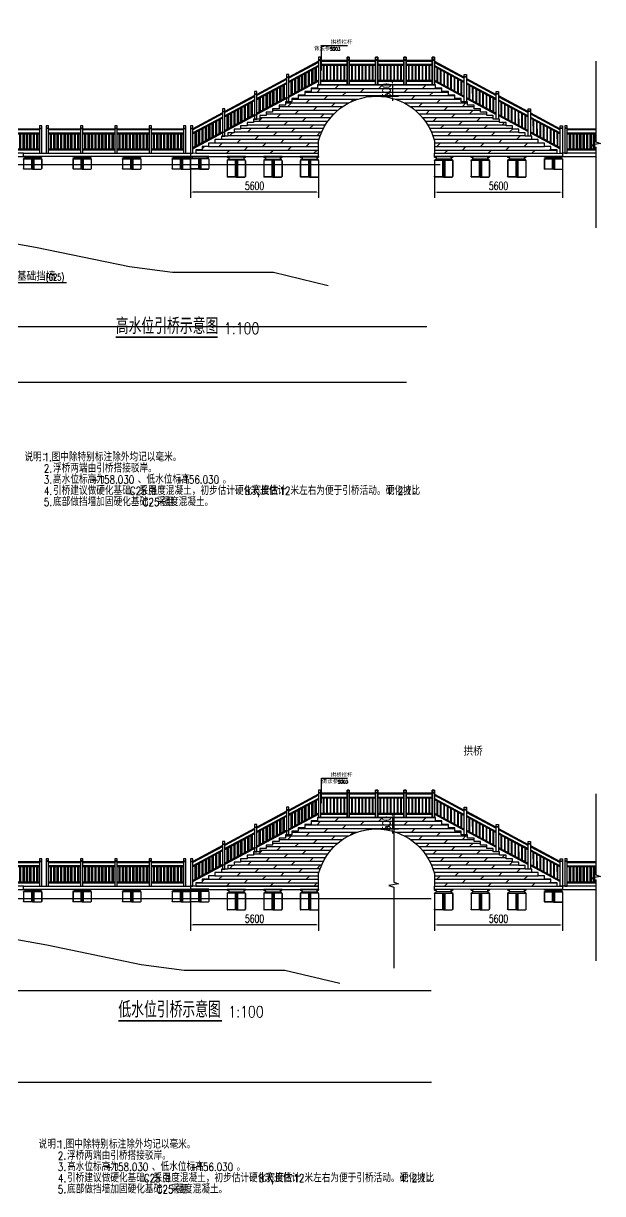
# Model space of a CAD drawing. Header units: millimetres. Extents: x -1471591 to 944464, y -468930 to 547002.
# Drawn here: x -705339 to -680031, y 109204 to 160363 of the extents above; entities that cross this region are included whole.
import ezdxf

# ---------------------------------------------------------------- set-up
doc = ezdxf.new("R2010")
doc.units = ezdxf.units.MM
doc.header["$LTSCALE"] = 10
doc.header["$PDMODE"] = 35
for name, color, linetype in [('DIM_LEAD', 3, 'Continuous'), ('DIM_SYMB', 3, 'Continuous'), ('L-WATER水景', 5, 'Continuous'), ('PUB_TEXT', 7, 'Continuous'), ('W-FLOAT_BOWL浮筒', 253, 'Continuous'), ('W-PLASTIC_RAILINGS塑木栏杆', 210, 'Continuous'), ('W-STEEL_FRAME钢架', 3, 'Continuous'), ('W-WOOD_FLOOR木地板', 30, 'Continuous')]:
    doc.layers.add(name, color=color, linetype=linetype)
doc.layers.add('粗线', color=7, linetype='Continuous', lineweight=35)
doc.styles.add('_TCH_DIM', font='SIMPLEX.shx', dxfattribs={"bigfont": 'hztxt.shx'})
doc.styles.get("Standard").update_dxf_attribs({"font": 'simplex.shx', "width": 0.8, "bigfont": 'hztxt.shx'})
doc.styles.add('STANDARD_T3', font='simplex.shx', dxfattribs={"width": 0.7, "bigfont": 'hztxt.shx'})
doc.dimstyles.new('W&&100', dxfattribs={"dimtxt": 350, "dimasz": 100, "dimexe": 250, "dimexo": 300, "dimgap": 100, "dimtad": 1, "dimdec": 0, "dimzin": 0, "dimdsep": 46, "dimtxsty": 'STANDARD_T3', "dimcen": 0.09, "dimclrd": 1, "dimclre": 1, "dimclrt": 7, "dimazin": 2, "dimtfac": 1, "dimtdec": 0, "dimtix": 1, "dimtmove": 2, "dimatfit": 3, "dimfxl": 0, "dimtolj": 1, "dimtzin": 0, "dimarcsym": 0})

# ---------------------------------------------------------------- blocks, each defined once
blk = doc.blocks.new('*U1171')
at = {"layer": 'W-PLASTIC_RAILINGS塑木栏杆'}
blk.add_lwpolyline([(-20, 330), (20, 330), (20, -330), (-20, -330)], close=True, dxfattribs=at)
blk = doc.blocks.new('*U1170')
at = {"layer": 'W-PLASTIC_RAILINGS塑木栏杆', "color": 0, "linetype": 'ByBlock', "lineweight": -2}
for p in [(0, 0), (150, 0), (300, 0), (450, 0), (600, 0), (750, 0)]:
    blk.add_blockref('*U1171', p, dxfattribs=at)
at = {"layer": 'W-PLASTIC_RAILINGS塑木栏杆', "color": 0, "linetype": 'ByBlock', "lineweight": -2, "transparency": 16777216}
blk.add_blockref('*U1171', (900, 0), dxfattribs=at)
blk = doc.blocks.new('*U1165')
at = {"layer": 'W-PLASTIC_RAILINGS塑木栏杆'}
for p, q in [((-570, 600), (-670, 600)), ((-670, 600), (-670, -600)), ((-570, 600), (-670, 600)), ((-670, 600), (-670, -600)), ((-570, -600), (-570, 600)), ((-570, -600), (-570, 600)), ((-670, 500), (-570, 500)), ((-670, 480), (-570, 480)), ((-570, 476), (570, 476)), ((-570, 436), (570, 436)), ((-570, 296), (570, 296)), ((-570, 256), (570, 256)), ((570, 500), (670, 500)), ((570, 480), (670, 480)), ((-570, -404), (570, -404)), ((-570, -449), (570, -449)), ((-670, -600), (-570, -600)), ((-670, -600), (-570, -600))]:
    blk.add_line(p, q, dxfattribs=at)
for points in [[(-670, -600), (-570, -600), (-570, 600), (-670, 600)], [(570, -600), (670, -600), (670, 600), (570, 600)], [(670, -600), (570, -600), (570, 600), (670, 600)]]:
    blk.add_lwpolyline(points, close=True, dxfattribs=at)
at = {"layer": 'W-PLASTIC_RAILINGS塑木栏杆', "xscale": -1}
blk.add_blockref('*U1170', (450, -74), dxfattribs=at)
blk = doc.blocks.new('*U1154')
at = {"color": 0, "linetype": 'ByBlock', "lineweight": -2, "transparency": 16777216}
for p in [(0, 0), (1240, 0), (2480, 0), (3720, 0)]:
    blk.add_blockref('*U1165', p, dxfattribs=at)
blk = doc.blocks.new('*U1172')
at = {"layer": 'W-PLASTIC_RAILINGS塑木栏杆'}
blk.add_lwpolyline([(114, 0), (159, 0), (-124, -526), (-169, -526)], close=True, dxfattribs=at)
blk = doc.blocks.new('*U1173')
at = {"layer": 'W-PLASTIC_RAILINGS塑木栏杆', "color": 0, "linetype": 'ByBlock', "lineweight": -2, "transparency": 16777216, "rotation": 28.17859010995901}
for p in [(-506871, -259403), (-506721, -259322), (-507770, -259884), (-507620, -259804), (-507470, -259724), (-507321, -259643), (-507171, -259563), (-507021, -259483)]:
    blk.add_blockref('*U1172', p, dxfattribs=at)
blk = doc.blocks.new('*U1166')
at = {"layer": 'W-PLASTIC_RAILINGS塑木栏杆'}
for p, q in [((1795, 562), (320, 580)), ((1817, 602), (342, 620)), ((346, 834), (433, 785)), ((346, 834), (433, 785)), ((346, 834), (433, 785)), ((355, 851), (443, 803)), ((355, 851), (443, 803)), ((355, 851), (443, 803)), ((1884, 724), (409, 742)), ((1906, 764), (431, 782)), ((1934, 814), (2021, 766)), ((1934, 814), (2021, 766)), ((1934, 814), (2021, 766)), ((1943, 832), (2031, 784)), ((1943, 832), (2031, 784)), ((1943, 832), (2031, 784)), ((1485, 0), (10, 18)), ((1506, 40), (32, 58))]:
    blk.add_line(p, q, dxfattribs=at)
for points in [[(-176, -112), (-88, -160), (491, 890), (403, 939)], [(-176, -112), (-88, -160), (491, 890), (403, 939)], [(-176, -112), (-88, -160), (491, 890), (403, 939)], [(1412, -131), (1500, -180), (2079, 871), (1992, 919)], [(1412, -131), (1500, -180), (2079, 871), (1992, 919)], [(1412, -131), (1500, -180), (2079, 871), (1992, 919)]]:
    blk.add_lwpolyline(points, close=True, dxfattribs=at)
at = {"layer": 'W-PLASTIC_RAILINGS塑木栏杆', "rotation": 331.1254808065768}
blk.add_blockref('*U1173', (570466, -17043), dxfattribs=at)
blk = doc.blocks.new('*U1167')
at = {"color": 0, "linetype": 'ByBlock', "lineweight": -2, "transparency": 16777216, "rotation": 28.87451919342321}
blk.add_blockref('*U1166', (-469610, -271735), dxfattribs=at)
blk = doc.blocks.new('*U1155')
at = {"rotation": 331.8214098900404}
blk.add_blockref('*U1167', (542261, 17751), dxfattribs=at)
blk = doc.blocks.new('*U1156')
at = {"color": 0, "linetype": 'ByBlock', "lineweight": -2, "transparency": 16777216, "rotation": 28.17859010995937}
for p in [(-693740, 157136, 160000), (-695139, 156386, 160000), (-696539, 155636, 160000), (-697939, 154886, 160000)]:
    blk.add_blockref('*U1155', p, dxfattribs=at)
blk = doc.blocks.new('*U1174')
at = {"layer": 'W-PLASTIC_RAILINGS塑木栏杆'}
blk.add_lwpolyline([(114, 0), (159, 0), (-124, -526), (-169, -526)], close=True, dxfattribs=at)
blk = doc.blocks.new('*U1175')
at = {"layer": 'W-PLASTIC_RAILINGS塑木栏杆', "color": 0, "linetype": 'ByBlock', "lineweight": -2, "transparency": 16777216, "rotation": 28.17859010995901}
for p in [(-506871, -259403), (-506721, -259322), (-507770, -259884), (-507620, -259804), (-507470, -259724), (-507321, -259643), (-507171, -259563), (-507021, -259483)]:
    blk.add_blockref('*U1174', p, dxfattribs=at)
blk = doc.blocks.new('*U1168')
at = {"layer": 'W-PLASTIC_RAILINGS塑木栏杆'}
for p, q in [((1795, 562), (320, 580)), ((1817, 602), (342, 620)), ((346, 834), (433, 785)), ((346, 834), (433, 785)), ((346, 834), (433, 785)), ((355, 851), (443, 803)), ((355, 851), (443, 803)), ((355, 851), (443, 803)), ((1884, 724), (409, 742)), ((1906, 764), (431, 782)), ((1934, 814), (2021, 766)), ((1934, 814), (2021, 766)), ((1934, 814), (2021, 766)), ((1943, 832), (2031, 784)), ((1943, 832), (2031, 784)), ((1943, 832), (2031, 784)), ((1485, 0), (10, 18)), ((1506, 40), (32, 58))]:
    blk.add_line(p, q, dxfattribs=at)
for points in [[(-176, -112), (-88, -160), (491, 890), (403, 939)], [(-176, -112), (-88, -160), (491, 890), (403, 939)], [(-176, -112), (-88, -160), (491, 890), (403, 939)], [(1412, -131), (1500, -180), (2079, 871), (1992, 919)], [(1412, -131), (1500, -180), (2079, 871), (1992, 919)], [(1412, -131), (1500, -180), (2079, 871), (1992, 919)]]:
    blk.add_lwpolyline(points, close=True, dxfattribs=at)
at = {"layer": 'W-PLASTIC_RAILINGS塑木栏杆', "rotation": 331.1254808065768}
blk.add_blockref('*U1175', (570466, -17043), dxfattribs=at)
blk = doc.blocks.new('*U1169')
at = {"color": 0, "linetype": 'ByBlock', "lineweight": -2, "transparency": 16777216, "rotation": 28.87451919342321}
blk.add_blockref('*U1168', (-469610, -271735), dxfattribs=at)
blk = doc.blocks.new('*U1157')
at = {"rotation": 331.8214098900404}
blk.add_blockref('*U1169', (542261, 17751), dxfattribs=at)
blk = doc.blocks.new('*U1158')
at = {"color": 0, "linetype": 'ByBlock', "lineweight": -2, "transparency": 16777216, "rotation": 28.17859010995963}
for p in [(-465410, -269465), (-466810, -270215), (-468210, -270965), (-469610, -271715)]:
    blk.add_blockref('*U1157', p, dxfattribs=at)
blk = doc.blocks.new('$matou$00000066')
for p, q in [((400, 275), (-400, 275)), ((-400, 275), (-400, 260)), ((-400, 164), (-400, -256)), ((-396, 165), (-396, -256)), ((391, 176), (-391, 176)), ((-387, 183), (-335, 201)), ((-386, 271), (386, 271)), ((-338, 249), (-386, 249)), ((-386, 179), (-334, 197)), ((-338, 245), (-385, 245)), ((-330, 237), (-330, 208)), ((-326, 237), (-326, 208)), ((-326, 205), (326, 205)), ((-50, 176), (-50, -271)), ((0, 176), (0, -271)), ((0, 176), (0, -271)), ((50, 176), (50, -271)), ((326, 237), (326, 208)), ((330, 237), (330, 208)), ((386, 179), (334, 197)), ((387, 183), (335, 201)), ((338, 249), (386, 249)), ((338, 245), (385, 245)), ((396, 165), (396, -256)), ((400, 275), (400, 260)), ((400, 164), (400, -256)), ((0, -271), (-381, -271)), ((0, -275), (-381, -275)), ((0, -271), (381, -271)), ((0, -275), (381, -275))]:
    blk.add_line(p, q)
for centre, radius, start, end in [((-385, 260), 15, 180, 270), ((-380, 164), 20, 109.1798, 180), ((-386, 260), 11, 90, 270), ((-381, 165), 15, 109.1798, 180), ((-338, 237), 12, 0, 90), ((-338, 237), 8, 0, 90), ((-338, 208), 8, 289.1798, 0), ((-338, 208), 12, 289.1798, 0), ((338, 237), 12, 90, 180), ((338, 208), 12, 180, 250.8202), ((338, 237), 8, 90, 180), ((338, 208), 8, 180, 250.8202), ((385, 260), 15, 270, 0), ((386, 260), 11, 270, 90), ((381, 165), 15, 0, 70.8202), ((380, 164), 20, 0, 70.8202), ((-381, -256), 19, 180, 270), ((-381, -256), 15, 180, 270), ((381, -256), 19, 270, 0), ((381, -256), 15, 270, 0)]:
    blk.add_arc(centre, radius, start, end)
blk = doc.blocks.new('*U1160')
at = {"layer": 'W-FLOAT_BOWL浮筒', "yscale": -1.636363636362559, "rotation": 180}
blk.add_blockref('$matou$00000066', (0, 0), dxfattribs=at)
blk = doc.blocks.new('*U1159')
at = {"color": 0, "linetype": 'ByBlock', "lineweight": -2}
for p in [(0, 0), (1600, 0), (3200, 0)]:
    blk.add_blockref('*U1160', p, dxfattribs=at)
blk = doc.blocks.new('*U1162')
at = {"layer": 'W-FLOAT_BOWL浮筒', "yscale": -1.636363636362559, "rotation": 180}
blk.add_blockref('$matou$00000066', (0, 0), dxfattribs=at)
blk = doc.blocks.new('*U1161')
at = {"color": 0, "linetype": 'ByBlock', "lineweight": -2}
for p in [(0, 0), (1600, 0), (3200, 0)]:
    blk.add_blockref('*U1162', p, dxfattribs=at)
blk = doc.blocks.new('*D2049')
at = {"color": 1, "lineweight": -2, "transparency": 16777216}
for p, q in [((-687379, 154316), (-687379, 152736)), ((-681779, 154311), (-681779, 152736)), ((-687279, 152986), (-681879, 152986))]:
    blk.add_line(p, q, dxfattribs=at)
at = {"color": 1, "transparency": 16777216}
for points in [[(-687279, 153003), (-687279, 152969), (-687379, 152986)], [(-681879, 153003), (-681879, 152969), (-681779, 152986)]]:
    blk.add_solid(points, dxfattribs=at)
at = {"layer": 'Defpoints', "color": 0, "transparency": 16777216}
for p in [(-687379, 154616), (-681779, 154611), (-681779, 152986)]:
    blk.add_point(p, dxfattribs=at)
at = {"color": 7, "transparency": 16777216, "insert": (-684579, 153261), "char_height": 350, "attachment_point": 5, "style": 'STANDARD_T3'}
blk.add_mtext('\\A1;5600', dxfattribs=at)
blk = doc.blocks.new('*D2050')
at = {"color": 1, "lineweight": -2, "transparency": 16777216}
for p, q in [((-689609, 157682), (-688955, 157682)), ((-689205, 157782), (-689205, 157882)), ((-689205, 157682), (-689205, 157183)), ((-689609, 157183), (-688955, 157183)), ((-689205, 157083), (-689205, 156983))]:
    blk.add_line(p, q, dxfattribs=at)
at = {"color": 1, "transparency": 16777216}
for points in [[(-689222, 157782), (-689189, 157782), (-689205, 157682)], [(-689222, 157083), (-689189, 157083), (-689205, 157183)]]:
    blk.add_solid(points, dxfattribs=at)
at = {"layer": 'Defpoints', "color": 0, "transparency": 16777216}
for p in [(-689909, 157682), (-689909, 157183), (-689205, 157183)]:
    blk.add_point(p, dxfattribs=at)
at = {"color": 7, "transparency": 16777216, "insert": (-689480, 157432), "char_height": 350, "attachment_point": 5, "rotation": 90, "style": 'STANDARD_T3'}
blk.add_mtext('\\A1;500', dxfattribs=at)
blk = doc.blocks.new('*U1164')
at = {"layer": 'W-PLASTIC_RAILINGS塑木栏杆'}
blk.add_lwpolyline([(-20, 330), (20, 330), (20, -330), (-20, -330)], close=True, dxfattribs=at)
blk = doc.blocks.new('*U1163')
at = {"layer": 'W-PLASTIC_RAILINGS塑木栏杆', "color": 0, "linetype": 'ByBlock', "lineweight": -2}
for p in [(0, 0), (150, 0), (300, 0), (450, 0), (600, 0), (750, 0), (900, 0)]:
    blk.add_blockref('*U1164', p, dxfattribs=at)
at = {"layer": 'W-PLASTIC_RAILINGS塑木栏杆', "color": 0, "linetype": 'ByBlock', "lineweight": -2, "transparency": 16777216}
blk.add_blockref('*U1164', (1050, 0), dxfattribs=at)
blk = doc.blocks.new('*D2051')
at = {"color": 1, "lineweight": -2, "transparency": 16777216}
for p, q in [((-698039, 154243), (-698039, 152736)), ((-692439, 154243), (-692439, 152736)), ((-692539, 152986), (-697939, 152986))]:
    blk.add_line(p, q, dxfattribs=at)
at = {"color": 1, "transparency": 16777216}
for points in [[(-697939, 153003), (-697939, 152969), (-698039, 152986)], [(-692539, 153003), (-692539, 152969), (-692439, 152986)]]:
    blk.add_solid(points, dxfattribs=at)
at = {"layer": 'Defpoints', "color": 0, "transparency": 16777216}
for p in [(-698039, 154543), (-692439, 154543), (-698039, 152986)]:
    blk.add_point(p, dxfattribs=at)
at = {"color": 7, "transparency": 16777216, "insert": (-695239, 153261), "char_height": 350, "attachment_point": 5, "style": 'STANDARD_T3'}
blk.add_mtext('\\A1;5600', dxfattribs=at)
blk = doc.blocks.new('*U1176')
at = {"layer": 'W-FLOAT_BOWL浮筒', "xscale": -1, "rotation": 359.9999999997301}
blk.add_blockref('$matou$00000066', (0, 0), dxfattribs=at)
blk = doc.blocks.new('*U1177')
at = {"color": 0, "linetype": 'ByBlock', "lineweight": -2, "transparency": 16777216}
for p in [(0, 0), (2165, 0), (4330, 0), (6495, 0)]:
    blk.add_blockref('*U1176', p, dxfattribs=at)
blk = doc.blocks.new('*U1180')
at = {"layer": 'W-PLASTIC_RAILINGS塑木栏杆'}
blk.add_lwpolyline([(-20, 330), (20, 330), (20, -330), (-20, -330)], close=True, dxfattribs=at)
blk = doc.blocks.new('*U1181')
at = {"layer": 'W-PLASTIC_RAILINGS塑木栏杆', "color": 0, "linetype": 'ByBlock', "lineweight": -2}
for p in [(0, 0), (150, 0), (300, 0), (450, 0), (600, 0), (750, 0), (900, 0), (1050, 0), (1200, 0)]:
    blk.add_blockref('*U1180', p, dxfattribs=at)
blk = doc.blocks.new('*U1178')
at = {"layer": 'W-PLASTIC_RAILINGS塑木栏杆'}
for p, q in [((-700, 500), (-800, 500)), ((-700, 480), (-800, 480)), ((-700, 476), (700, 476)), ((-700, 436), (700, 436)), ((-700, 296), (700, 296)), ((-700, 256), (700, 256)), ((700, 500), (800, 500)), ((700, 480), (800, 480)), ((-700, -404), (700, -404)), ((-700, -449), (700, -449))]:
    blk.add_line(p, q, dxfattribs=at)
for points in [[(-800, -600), (-700, -600), (-700, 600), (-800, 600)], [(700, -600), (800, -600), (800, 600), (700, 600)]]:
    blk.add_lwpolyline(points, close=True, dxfattribs=at)
blk.add_blockref('*U1181', (-600, -74), dxfattribs=at)
blk = doc.blocks.new('*U1179')
at = {"color": 0, "linetype": 'ByBlock', "lineweight": -2, "transparency": 16777216}
for p in [(0, 0), (1500, 0), (3000, 0)]:
    blk.add_blockref('*U1178', p, dxfattribs=at)
blk = doc.blocks.new('*U1184')
at = {"layer": 'W-PLASTIC_RAILINGS塑木栏杆'}
blk.add_lwpolyline([(-20, 330), (20, 330), (20, -330), (-20, -330)], close=True, dxfattribs=at)
blk = doc.blocks.new('*U1185')
at = {"layer": 'W-PLASTIC_RAILINGS塑木栏杆', "color": 0, "linetype": 'ByBlock', "lineweight": -2}
for p in [(0, 0), (150, 0), (300, 0), (450, 0), (600, 0), (750, 0), (900, 0), (1050, 0), (1200, 0)]:
    blk.add_blockref('*U1184', p, dxfattribs=at)
blk = doc.blocks.new('*U1182')
at = {"layer": 'W-PLASTIC_RAILINGS塑木栏杆'}
for p, q in [((-700, 500), (-800, 500)), ((-700, 480), (-800, 480)), ((-700, 476), (700, 476)), ((-700, 436), (700, 436)), ((-700, 296), (700, 296)), ((-700, 256), (700, 256)), ((700, 500), (800, 500)), ((700, 480), (800, 480)), ((-700, -404), (700, -404)), ((-700, -449), (700, -449))]:
    blk.add_line(p, q, dxfattribs=at)
for points in [[(-800, -600), (-700, -600), (-700, 600), (-800, 600)], [(700, -600), (800, -600), (800, 600), (700, 600)]]:
    blk.add_lwpolyline(points, close=True, dxfattribs=at)
blk.add_blockref('*U1185', (-600, -74), dxfattribs=at)
blk = doc.blocks.new('*U1183')
at = {"color": 0, "linetype": 'ByBlock', "lineweight": -2, "transparency": 16777216}
for p in [(0, 0), (1500, 0), (3000, 0), (4500, 0)]:
    blk.add_blockref('*U1182', p, dxfattribs=at)
blk = doc.blocks.new('*U1212')
at = {"layer": 'W-PLASTIC_RAILINGS塑木栏杆'}
blk.add_lwpolyline([(-20, 330), (20, 330), (20, -330), (-20, -330)], close=True, dxfattribs=at)
blk = doc.blocks.new('*U1211')
at = {"layer": 'W-PLASTIC_RAILINGS塑木栏杆', "color": 0, "linetype": 'ByBlock', "lineweight": -2}
for p in [(0, 0), (150, 0), (300, 0), (450, 0), (600, 0), (750, 0)]:
    blk.add_blockref('*U1212', p, dxfattribs=at)
at = {"layer": 'W-PLASTIC_RAILINGS塑木栏杆', "color": 0, "linetype": 'ByBlock', "lineweight": -2, "transparency": 16777216}
blk.add_blockref('*U1212', (900, 0), dxfattribs=at)
blk = doc.blocks.new('*U1200')
at = {"layer": 'W-PLASTIC_RAILINGS塑木栏杆'}
for p, q in [((-570, 600), (-670, 600)), ((-670, 600), (-670, -600)), ((-570, 600), (-670, 600)), ((-670, 600), (-670, -600)), ((-570, -600), (-570, 600)), ((-570, -600), (-570, 600)), ((-670, 500), (-570, 500)), ((-670, 480), (-570, 480)), ((-570, 476), (570, 476)), ((-570, 436), (570, 436)), ((-570, 296), (570, 296)), ((-570, 256), (570, 256)), ((570, 500), (670, 500)), ((570, 480), (670, 480)), ((-570, -404), (570, -404)), ((-570, -449), (570, -449)), ((-670, -600), (-570, -600)), ((-670, -600), (-570, -600))]:
    blk.add_line(p, q, dxfattribs=at)
for points in [[(-670, -600), (-570, -600), (-570, 600), (-670, 600)], [(570, -600), (670, -600), (670, 600), (570, 600)], [(670, -600), (570, -600), (570, 600), (670, 600)]]:
    blk.add_lwpolyline(points, close=True, dxfattribs=at)
at = {"layer": 'W-PLASTIC_RAILINGS塑木栏杆', "xscale": -1}
blk.add_blockref('*U1211', (450, -74), dxfattribs=at)
blk = doc.blocks.new('*U1189')
at = {"color": 0, "linetype": 'ByBlock', "lineweight": -2, "transparency": 16777216}
for p in [(0, 0), (1240, 0), (2480, 0), (3720, 0)]:
    blk.add_blockref('*U1200', p, dxfattribs=at)
blk = doc.blocks.new('*U1217')
at = {"layer": 'W-PLASTIC_RAILINGS塑木栏杆'}
blk.add_lwpolyline([(114, 0), (159, 0), (-124, -526), (-169, -526)], close=True, dxfattribs=at)
blk = doc.blocks.new('*U1218')
at = {"layer": 'W-PLASTIC_RAILINGS塑木栏杆', "color": 0, "linetype": 'ByBlock', "lineweight": -2, "transparency": 16777216, "rotation": 28.17859010995901}
for p in [(-506871, -259403), (-506721, -259322), (-507770, -259884), (-507620, -259804), (-507470, -259724), (-507321, -259643), (-507171, -259563), (-507021, -259483)]:
    blk.add_blockref('*U1217', p, dxfattribs=at)
blk = doc.blocks.new('*U1207')
at = {"layer": 'W-PLASTIC_RAILINGS塑木栏杆'}
for p, q in [((1795, 562), (320, 580)), ((1817, 602), (342, 620)), ((346, 834), (433, 785)), ((346, 834), (433, 785)), ((346, 834), (433, 785)), ((355, 851), (443, 803)), ((355, 851), (443, 803)), ((355, 851), (443, 803)), ((1884, 724), (409, 742)), ((1906, 764), (431, 782)), ((1934, 814), (2021, 766)), ((1934, 814), (2021, 766)), ((1934, 814), (2021, 766)), ((1943, 832), (2031, 784)), ((1943, 832), (2031, 784)), ((1943, 832), (2031, 784)), ((1485, 0), (10, 18)), ((1506, 40), (32, 58))]:
    blk.add_line(p, q, dxfattribs=at)
for points in [[(-176, -112), (-88, -160), (491, 890), (403, 939)], [(-176, -112), (-88, -160), (491, 890), (403, 939)], [(-176, -112), (-88, -160), (491, 890), (403, 939)], [(1412, -131), (1500, -180), (2079, 871), (1992, 919)], [(1412, -131), (1500, -180), (2079, 871), (1992, 919)], [(1412, -131), (1500, -180), (2079, 871), (1992, 919)]]:
    blk.add_lwpolyline(points, close=True, dxfattribs=at)
at = {"layer": 'W-PLASTIC_RAILINGS塑木栏杆', "rotation": 331.1254808065768}
blk.add_blockref('*U1218', (570466, -17043), dxfattribs=at)
blk = doc.blocks.new('*U1208')
at = {"color": 0, "linetype": 'ByBlock', "lineweight": -2, "transparency": 16777216, "rotation": 28.87451919342321}
blk.add_blockref('*U1207', (-469610, -271735), dxfattribs=at)
blk = doc.blocks.new('*U1190')
at = {"rotation": 331.8214098900404}
blk.add_blockref('*U1208', (542261, 17751), dxfattribs=at)
blk = doc.blocks.new('*U1191')
at = {"color": 0, "linetype": 'ByBlock', "lineweight": -2, "transparency": 16777216, "rotation": 28.17859010995937}
for p in [(-693740, 125097, 160000), (-695139, 124347, 160000), (-696539, 123597, 160000), (-697939, 122847, 160000)]:
    blk.add_blockref('*U1190', p, dxfattribs=at)
blk = doc.blocks.new('*U1219')
at = {"layer": 'W-PLASTIC_RAILINGS塑木栏杆'}
blk.add_lwpolyline([(114, 0), (159, 0), (-124, -526), (-169, -526)], close=True, dxfattribs=at)
blk = doc.blocks.new('*U1220')
at = {"layer": 'W-PLASTIC_RAILINGS塑木栏杆', "color": 0, "linetype": 'ByBlock', "lineweight": -2, "transparency": 16777216, "rotation": 28.17859010995901}
for p in [(-506871, -259403), (-506721, -259322), (-507770, -259884), (-507620, -259804), (-507470, -259724), (-507321, -259643), (-507171, -259563), (-507021, -259483)]:
    blk.add_blockref('*U1219', p, dxfattribs=at)
blk = doc.blocks.new('*U1209')
at = {"layer": 'W-PLASTIC_RAILINGS塑木栏杆'}
for p, q in [((1795, 562), (320, 580)), ((1817, 602), (342, 620)), ((346, 834), (433, 785)), ((346, 834), (433, 785)), ((346, 834), (433, 785)), ((355, 851), (443, 803)), ((355, 851), (443, 803)), ((355, 851), (443, 803)), ((1884, 724), (409, 742)), ((1906, 764), (431, 782)), ((1934, 814), (2021, 766)), ((1934, 814), (2021, 766)), ((1934, 814), (2021, 766)), ((1943, 832), (2031, 784)), ((1943, 832), (2031, 784)), ((1943, 832), (2031, 784)), ((1485, 0), (10, 18)), ((1506, 40), (32, 58))]:
    blk.add_line(p, q, dxfattribs=at)
for points in [[(-176, -112), (-88, -160), (491, 890), (403, 939)], [(-176, -112), (-88, -160), (491, 890), (403, 939)], [(-176, -112), (-88, -160), (491, 890), (403, 939)], [(1412, -131), (1500, -180), (2079, 871), (1992, 919)], [(1412, -131), (1500, -180), (2079, 871), (1992, 919)], [(1412, -131), (1500, -180), (2079, 871), (1992, 919)]]:
    blk.add_lwpolyline(points, close=True, dxfattribs=at)
at = {"layer": 'W-PLASTIC_RAILINGS塑木栏杆', "rotation": 331.1254808065768}
blk.add_blockref('*U1220', (570466, -17043), dxfattribs=at)
blk = doc.blocks.new('*U1210')
at = {"color": 0, "linetype": 'ByBlock', "lineweight": -2, "transparency": 16777216, "rotation": 28.87451919342321}
blk.add_blockref('*U1209', (-469610, -271735), dxfattribs=at)
blk = doc.blocks.new('*U1192')
at = {"rotation": 331.8214098900404}
blk.add_blockref('*U1210', (542261, 17751), dxfattribs=at)
blk = doc.blocks.new('*U1193')
at = {"color": 0, "linetype": 'ByBlock', "lineweight": -2, "transparency": 16777216, "rotation": 28.17859010995963}
for p in [(-465410, -269465), (-466810, -270215), (-468210, -270965), (-469610, -271715)]:
    blk.add_blockref('*U1192', p, dxfattribs=at)
blk = doc.blocks.new('*U1195')
at = {"layer": 'W-FLOAT_BOWL浮筒', "yscale": -1.636363636362559, "rotation": 180}
blk.add_blockref('$matou$00000066', (0, 0), dxfattribs=at)
blk = doc.blocks.new('*U1194')
at = {"color": 0, "linetype": 'ByBlock', "lineweight": -2}
for p in [(0, 0), (1600, 0), (3200, 0)]:
    blk.add_blockref('*U1195', p, dxfattribs=at)
blk = doc.blocks.new('*U1197')
at = {"layer": 'W-FLOAT_BOWL浮筒', "yscale": -1.636363636362559, "rotation": 180}
blk.add_blockref('$matou$00000066', (0, 0), dxfattribs=at)
blk = doc.blocks.new('*U1196')
at = {"color": 0, "linetype": 'ByBlock', "lineweight": -2}
for p in [(0, 0), (1600, 0), (3200, 0)]:
    blk.add_blockref('*U1197', p, dxfattribs=at)
blk = doc.blocks.new('*D1221')
at = {"color": 1, "lineweight": -2, "transparency": 16777216}
for p, q in [((-687379, 122277), (-687379, 120697)), ((-681779, 122272), (-681779, 120697)), ((-687279, 120947), (-681879, 120947))]:
    blk.add_line(p, q, dxfattribs=at)
at = {"color": 1, "transparency": 16777216}
for points in [[(-687279, 120964), (-687279, 120931), (-687379, 120947)], [(-681879, 120964), (-681879, 120931), (-681779, 120947)]]:
    blk.add_solid(points, dxfattribs=at)
at = {"layer": 'Defpoints', "color": 0, "transparency": 16777216}
for p in [(-687379, 122577), (-681779, 122572), (-681779, 120947)]:
    blk.add_point(p, dxfattribs=at)
at = {"color": 7, "transparency": 16777216, "insert": (-684579, 121222), "char_height": 350, "attachment_point": 5, "style": 'STANDARD_T3'}
blk.add_mtext('\\A1;5600', dxfattribs=at)
blk = doc.blocks.new('*D1222')
at = {"color": 1, "lineweight": -2, "transparency": 16777216}
for p, q in [((-689609, 125643), (-688955, 125643)), ((-689205, 125743), (-689205, 125843)), ((-689205, 125643), (-689205, 125144)), ((-689609, 125144), (-688955, 125144)), ((-689205, 125044), (-689205, 124944))]:
    blk.add_line(p, q, dxfattribs=at)
at = {"color": 1, "transparency": 16777216}
for points in [[(-689222, 125743), (-689189, 125743), (-689205, 125643)], [(-689222, 125044), (-689189, 125044), (-689205, 125144)]]:
    blk.add_solid(points, dxfattribs=at)
at = {"layer": 'Defpoints', "color": 0, "transparency": 16777216}
for p in [(-689909, 125643), (-689909, 125144), (-689205, 125144)]:
    blk.add_point(p, dxfattribs=at)
at = {"color": 7, "transparency": 16777216, "insert": (-689480, 125394), "char_height": 350, "attachment_point": 5, "rotation": 90, "style": 'STANDARD_T3'}
blk.add_mtext('\\A1;500', dxfattribs=at)
blk = doc.blocks.new('*U1199')
at = {"layer": 'W-PLASTIC_RAILINGS塑木栏杆'}
blk.add_lwpolyline([(-20, 330), (20, 330), (20, -330), (-20, -330)], close=True, dxfattribs=at)
blk = doc.blocks.new('*U1198')
at = {"layer": 'W-PLASTIC_RAILINGS塑木栏杆', "color": 0, "linetype": 'ByBlock', "lineweight": -2}
for p in [(0, 0), (150, 0), (300, 0), (450, 0), (600, 0), (750, 0), (900, 0)]:
    blk.add_blockref('*U1199', p, dxfattribs=at)
at = {"layer": 'W-PLASTIC_RAILINGS塑木栏杆', "color": 0, "linetype": 'ByBlock', "lineweight": -2, "transparency": 16777216}
blk.add_blockref('*U1199', (1050, 0), dxfattribs=at)
blk = doc.blocks.new('*D1223')
at = {"color": 1, "lineweight": -2, "transparency": 16777216}
for p, q in [((-698039, 122204), (-698039, 120697)), ((-692439, 122204), (-692439, 120697)), ((-692539, 120947), (-697939, 120947))]:
    blk.add_line(p, q, dxfattribs=at)
at = {"color": 1, "transparency": 16777216}
for points in [[(-697939, 120964), (-697939, 120931), (-698039, 120947)], [(-692539, 120964), (-692539, 120931), (-692439, 120947)]]:
    blk.add_solid(points, dxfattribs=at)
at = {"layer": 'Defpoints', "color": 0, "transparency": 16777216}
for p in [(-698039, 122504), (-692439, 122504), (-698039, 120947)]:
    blk.add_point(p, dxfattribs=at)
at = {"color": 7, "transparency": 16777216, "insert": (-695239, 121222), "char_height": 350, "attachment_point": 5, "style": 'STANDARD_T3'}
blk.add_mtext('\\A1;5600', dxfattribs=at)
blk = doc.blocks.new('*U1201')
at = {"layer": 'W-FLOAT_BOWL浮筒', "xscale": -1, "rotation": 359.9999999997301}
blk.add_blockref('$matou$00000066', (0, 0), dxfattribs=at)
blk = doc.blocks.new('*U1202')
at = {"color": 0, "linetype": 'ByBlock', "lineweight": -2, "transparency": 16777216}
for p in [(0, 0), (2165, 0), (4330, 0), (6495, 0)]:
    blk.add_blockref('*U1201', p, dxfattribs=at)
blk = doc.blocks.new('*U1213')
at = {"layer": 'W-PLASTIC_RAILINGS塑木栏杆'}
blk.add_lwpolyline([(-20, 330), (20, 330), (20, -330), (-20, -330)], close=True, dxfattribs=at)
blk = doc.blocks.new('*U1214')
at = {"layer": 'W-PLASTIC_RAILINGS塑木栏杆', "color": 0, "linetype": 'ByBlock', "lineweight": -2}
for p in [(0, 0), (150, 0), (300, 0), (450, 0), (600, 0), (750, 0), (900, 0), (1050, 0), (1200, 0)]:
    blk.add_blockref('*U1213', p, dxfattribs=at)
blk = doc.blocks.new('*U1203')
at = {"layer": 'W-PLASTIC_RAILINGS塑木栏杆'}
for p, q in [((-700, 500), (-800, 500)), ((-700, 480), (-800, 480)), ((-700, 476), (700, 476)), ((-700, 436), (700, 436)), ((-700, 296), (700, 296)), ((-700, 256), (700, 256)), ((700, 500), (800, 500)), ((700, 480), (800, 480)), ((-700, -404), (700, -404)), ((-700, -449), (700, -449))]:
    blk.add_line(p, q, dxfattribs=at)
for points in [[(-800, -600), (-700, -600), (-700, 600), (-800, 600)], [(700, -600), (800, -600), (800, 600), (700, 600)]]:
    blk.add_lwpolyline(points, close=True, dxfattribs=at)
blk.add_blockref('*U1214', (-600, -74), dxfattribs=at)
blk = doc.blocks.new('*U1204')
at = {"color": 0, "linetype": 'ByBlock', "lineweight": -2, "transparency": 16777216}
for p in [(0, 0), (1500, 0), (3000, 0)]:
    blk.add_blockref('*U1203', p, dxfattribs=at)
blk = doc.blocks.new('*U1215')
at = {"layer": 'W-PLASTIC_RAILINGS塑木栏杆'}
blk.add_lwpolyline([(-20, 330), (20, 330), (20, -330), (-20, -330)], close=True, dxfattribs=at)
blk = doc.blocks.new('*U1216')
at = {"layer": 'W-PLASTIC_RAILINGS塑木栏杆', "color": 0, "linetype": 'ByBlock', "lineweight": -2}
for p in [(0, 0), (150, 0), (300, 0), (450, 0), (600, 0), (750, 0), (900, 0), (1050, 0), (1200, 0)]:
    blk.add_blockref('*U1215', p, dxfattribs=at)
blk = doc.blocks.new('*U1205')
at = {"layer": 'W-PLASTIC_RAILINGS塑木栏杆'}
for p, q in [((-700, 500), (-800, 500)), ((-700, 480), (-800, 480)), ((-700, 476), (700, 476)), ((-700, 436), (700, 436)), ((-700, 296), (700, 296)), ((-700, 256), (700, 256)), ((700, 500), (800, 500)), ((700, 480), (800, 480)), ((-700, -404), (700, -404)), ((-700, -449), (700, -449))]:
    blk.add_line(p, q, dxfattribs=at)
for points in [[(-800, -600), (-700, -600), (-700, 600), (-800, 600)], [(700, -600), (800, -600), (800, 600), (700, 600)]]:
    blk.add_lwpolyline(points, close=True, dxfattribs=at)
blk.add_blockref('*U1216', (-600, -74), dxfattribs=at)
blk = doc.blocks.new('*U1206')
at = {"color": 0, "linetype": 'ByBlock', "lineweight": -2, "transparency": 16777216}
for p in [(0, 0), (1500, 0), (3000, 0), (4500, 0)]:
    blk.add_blockref('*U1205', p, dxfattribs=at)

msp = doc.modelspace()

# ---------------------------------------------------------------- hatches: boundary and pattern name
at = {"layer": 'W-WOOD_FLOOR木地板'}
h = msp.add_hatch(dxfattribs=at)
h.set_pattern_fill('DOLMIT', color=256, scale=200)
h.set_pattern_definition([(0, (-228329.4, 426600.66), (0, 158.74841), []), (45, (-228329.4, 426600.66), (-317.4966, 317.4966), [224.50425, -449.008])])
h.paths.add_polyline_path([(-693329, 157082.3), (-693609, 157082.3), (-693609, 156932.3), (-693889, 156932.3), (-693889, 156782.3), (-694169, 156782.3), (-694169, 156632.3), (-694449, 156632.3), (-694449, 156482.3), (-694729, 156482.3), (-694729, 156332.3), (-695009, 156332.3), (-695009, 156182.3), (-695289, 156182.3), (-695289, 156032.3), (-695569, 156032.3), (-695569, 155882.3), (-695849, 155882.3), (-695849, 155732.3), (-696129, 155732.3), (-696129, 155582.3), (-696409, 155582.3), (-696409, 155432.3), (-696689, 155432.3), (-696689, 155282.3), (-696969, 155282.3), (-696969, 155132.3), (-697249, 155132.3), (-697249, 154982.3), (-697529, 154982.3), (-697529, 154832.3), (-697809, 154832.3), (-697809, 154682.3), (-692439, 154683.1), (-692439, 155235, -0.7697893), (-687379, 155235), (-687379, 154685.7), (-682009, 154682.3), (-682009, 154832.3), (-682289, 154832.3), (-682289, 154982.3), (-682569, 154982.3), (-682569, 155132.3), (-682849, 155132.3), (-682849, 155282.3), (-683129, 155282.3), (-683129, 155432.3), (-683409, 155432.3), (-683409, 155582.3), (-683689, 155582.3), (-683689, 155732.3), (-683969, 155732.3), (-683969, 155882.3), (-684249, 155882.3), (-684249, 156032.3), (-684529, 156032.3), (-684529, 156182.3), (-684809, 156182.3), (-684809, 156332.3), (-685089, 156332.3), (-685089, 156482.3), (-685369, 156482.3), (-685369, 156632.3), (-685649, 156632.3), (-685649, 156782.3), (-685929, 156782.3), (-685929, 156932.3), (-686209, 156932.3), (-686209, 157082.3), (-686489, 157082.3), (-686489, 157232.3), (-686769, 157232.3), (-686769, 157382.3), (-687049, 157382.3), (-687049, 157532.3), (-687329, 157532.3), (-687329, 157582.3), (-687329, 157682.3), (-692489, 157682.3), (-692489, 157582.3), (-692489, 157532.3), (-692769, 157532.3), (-692769, 157382.3), (-693049, 157382.3), (-693049, 157232.3), (-693329, 157232.3)])
h = msp.add_hatch(dxfattribs=at)
h.set_pattern_fill('DOLMIT', color=256, scale=200)
h.set_pattern_definition([(0, (-228329.4, 394561.81), (0, 158.74841), []), (45, (-228329.4, 394561.8), (-317.4966, 317.4966), [224.50425, -449.008])])
h.paths.add_polyline_path([(-693329, 125043.5), (-693609, 125043.5), (-693609, 124893.5), (-693889, 124893.5), (-693889, 124743.5), (-694169, 124743.5), (-694169, 124593.5), (-694449, 124593.5), (-694449, 124443.5), (-694729, 124443.5), (-694729, 124293.5), (-695009, 124293.5), (-695009, 124143.5), (-695289, 124143.5), (-695289, 123993.5), (-695569, 123993.5), (-695569, 123843.5), (-695849, 123843.5), (-695849, 123693.5), (-696129, 123693.5), (-696129, 123543.5), (-696409, 123543.5), (-696409, 123393.5), (-696689, 123393.5), (-696689, 123243.5), (-696969, 123243.5), (-696969, 123093.5), (-697249, 123093.5), (-697249, 122943.5), (-697529, 122943.5), (-697529, 122793.5), (-697809, 122793.5), (-697809, 122643.5), (-692439, 122644.3), (-692439, 123196.1, -0.7697893), (-687379, 123196.1), (-687379, 122646.8), (-682009, 122643.5), (-682009, 122793.5), (-682289, 122793.5), (-682289, 122943.5), (-682569, 122943.5), (-682569, 123093.5), (-682849, 123093.5), (-682849, 123243.5), (-683129, 123243.5), (-683129, 123393.5), (-683409, 123393.5), (-683409, 123543.5), (-683689, 123543.5), (-683689, 123693.5), (-683969, 123693.5), (-683969, 123843.5), (-684249, 123843.5), (-684249, 123993.5), (-684529, 123993.5), (-684529, 124143.5), (-684809, 124143.5), (-684809, 124293.5), (-685089, 124293.5), (-685089, 124443.5), (-685369, 124443.5), (-685369, 124593.5), (-685649, 124593.5), (-685649, 124743.5), (-685929, 124743.5), (-685929, 124893.5), (-686209, 124893.5), (-686209, 125043.5), (-686489, 125043.5), (-686489, 125193.5), (-686769, 125193.5), (-686769, 125343.5), (-687049, 125343.5), (-687049, 125493.5), (-687329, 125493.5), (-687329, 125543.5), (-687329, 125643.5), (-692489, 125643.5), (-692489, 125543.5), (-692489, 125493.5), (-692769, 125493.5), (-692769, 125343.5), (-693049, 125343.5), (-693049, 125193.5), (-693329, 125193.5)])

# ---------------------------------------------------------------- linework, layer by layer
for p, q in [((-697939, 154886.1, 160000), (-692439, 157832.5, 160000)), ((-697939, 122847.3, 160000), (-692439, 125793.7, 160000))]:
    msp.add_line(p, q)
msp.add_lwpolyline([(-710041.8, 151961.3), (-708158.5, 151512.4), (-706861.4, 150951.6), (-704816.6, 150584.2), (-700703.7, 149728.4), (-698817.4, 149480.9), (-694416, 149480.9), (-692015.2, 148909.7)])
at = {"elevation": 160000}
msp.add_lwpolyline([(-709538.2, 121455.2), (-707654.9, 121006.3), (-706357.8, 120445.5), (-704313, 120078.1), (-700200.1, 119222.3), (-698313.8, 118974.8), (-693912.4, 118974.8), (-691511.6, 118403.6)], dxfattribs=at)
at = {"layer": 'DIM_LEAD'}
for p, q in [((-692314.4, 158306, 160000), (-692314.4, 159400.6, 160000)), ((-692314.4, 159400.6, 160000), (-691173.4, 159400.6, 160000)), ((-703462.1, 149014.8), (-706562.8, 149014.8)), ((-692314.4, 126267.2, 160000), (-692314.4, 127361.7, 160000)), ((-692314.4, 127361.7, 160000), (-691173.4, 127361.7, 160000))]:
    msp.add_line(p, q, dxfattribs=at)
at = {"layer": 'DIM_SYMB', "elevation": 160000}
for points in [[(-680332.9, 158718.1), (-680332.9, 155183), (-680122.9, 155106.6), (-680542.9, 155032.5), (-680332.9, 154958), (-680332.9, 151422.9)], [(-680332.9, 126679.3), (-680332.9, 123144.2), (-680122.9, 123067.8), (-680542.9, 122993.7), (-680332.9, 122919.2), (-680332.9, 119384.1)]]:
    msp.add_lwpolyline(points, dxfattribs=at)
at = {"layer": 'DIM_SYMB', "lineweight": -3, "const_width": 70}
for points in [[(-701302.8, 146640.9), (-696854.8, 146640.9)], [(-701191.6, 116760.4), (-696664.2, 116760.4)]]:
    msp.add_lwpolyline(points, dxfattribs=at)
at = {"layer": 'DIM_SYMB'}
msp.add_lwpolyline([(-689157.2, 126357.1), (-689157.2, 122821.9), (-688947.2, 122745.5), (-689367.2, 122671.5), (-689157.2, 122596.9), (-689157.2, 119061.8)], dxfattribs=at)
at = {"layer": 'L-WATER水景'}
for p, q in [((-723968.9, 154193.1, 160000), (-687128.2, 154193.1, 160000)), ((-724550.6, 147113.5, 320000), (-687709.9, 147113.5, 320000)), ((-723180.6, 122111.5), (-687574.3, 122111.5, 160000)), ((-718050.2, 122106.3), (-687515.3, 122106.3)), ((-724356, 118076.3), (-687515.3, 118076.3))]:
    msp.add_line(p, q, dxfattribs=at)
at = {"layer": 'W-PLASTIC_RAILINGS塑木栏杆'}
for p, q in [((-681579, 155782.5, 160000), (-681679, 155782.5, 160000)), ((-681579, 155762.5, 160000), (-681679, 155762.5, 160000)), ((-681579, 155758.5, 160000), (-680332.9, 155758.5, 160000)), ((-681579, 155718.5, 160000), (-680332.9, 155718.5, 160000)), ((-681579, 155578.5, 160000), (-680332.9, 155578.5, 160000)), ((-681579, 155538.5, 160000), (-680332.9, 155538.5, 160000)), ((-681579, 154878.5, 160000), (-680332.9, 154878.5, 160000)), ((-681579, 154833.5, 160000), (-680332.9, 154833.5, 160000)), ((-681579, 123743.7, 160000), (-681679, 123743.7, 160000)), ((-681579, 123723.7, 160000), (-681679, 123723.7, 160000)), ((-681579, 123719.7, 160000), (-680332.9, 123719.7, 160000)), ((-681579, 123679.7, 160000), (-680332.9, 123679.7, 160000)), ((-681579, 123539.7, 160000), (-680332.9, 123539.7, 160000)), ((-681579, 123499.7, 160000), (-680332.9, 123499.7, 160000)), ((-681579, 122839.7, 160000), (-680332.9, 122839.7, 160000)), ((-681579, 122794.7, 160000), (-680332.9, 122794.7, 160000))]:
    msp.add_line(p, q, dxfattribs=at)
at = {"layer": 'W-PLASTIC_RAILINGS塑木栏杆', "elevation": 160000}
for points in [[(-681679, 154682.5), (-681579, 154682.5), (-681579, 155882.5), (-681679, 155882.5)], [(-681679, 122643.7), (-681579, 122643.7), (-681579, 123843.7), (-681679, 123843.7)]]:
    msp.add_lwpolyline(points, close=True, dxfattribs=at)
at = {"layer": 'W-STEEL_FRAME钢架', "color": 6, "elevation": 160000}
for points in [[(-705339, 154683.1), (-709339, 154683.1), (-709339, 154543.1), (-705339, 154543.1)], [(-705339, 154683.1), (-698039, 154683.1), (-698039, 154543.1), (-705339, 154543.1)], [(-692439, 154683.1), (-698039, 154682), (-698039, 154543.1), (-692439, 154543.1)], [(-687379, 154685.7), (-681779, 154682), (-681779, 154539.1), (-687379, 154545.7)], [(-705339, 122644.3), (-709339, 122644.3), (-709339, 122504.3), (-705339, 122504.3)], [(-705339, 122644.3), (-698039, 122644.3), (-698039, 122504.3), (-705339, 122504.3)], [(-692439, 122644.3), (-698039, 122643.2), (-698039, 122504.3), (-692439, 122504.3)], [(-687379, 122646.8), (-681779, 122643.2), (-681779, 122500.3), (-687379, 122506.8)]]:
    msp.add_lwpolyline(points, close=True, dxfattribs=at)
for points in [[(-680332.9, 154683.5), (-681779, 154682.5), (-681779, 154539.6), (-680332.9, 154541.3)], [(-680332.9, 122644.6), (-681779, 122643.7), (-681779, 122500.8), (-680332.9, 122502.5)]]:
    msp.add_lwpolyline(points, dxfattribs=at)
at = {"layer": 'W-WOOD_FLOOR木地板', "elevation": 160000}
for points in [[(-692489, 157682.3), (-692489, 157582.3), (-692489, 157532.3), (-692769, 157532.3), (-692769, 157382.3), (-693049, 157382.3), (-693049, 157232.3), (-693329, 157232.3), (-693329, 157082.3), (-693609, 157082.3), (-693609, 156932.3), (-693889, 156932.3), (-693889, 156782.3), (-694169, 156782.3), (-694169, 156632.3), (-694449, 156632.3), (-694449, 156482.3), (-694729, 156482.3), (-694729, 156332.3), (-695009, 156332.3), (-695009, 156182.3), (-695289, 156182.3), (-695289, 156032.3), (-695569, 156032.3), (-695569, 155882.3), (-695849, 155882.3), (-695849, 155732.3), (-696129, 155732.3), (-696129, 155582.3), (-696409, 155582.3), (-696409, 155432.3), (-696689, 155432.3), (-696689, 155282.3), (-696969, 155282.3), (-696969, 155132.3), (-697249, 155132.3), (-697249, 154982.3), (-697529, 154982.3), (-697529, 154832.3), (-697809, 154832.3), (-697809, 154682.3), (-692439, 154683.1), (-692439, 155235, -0.7697893), (-687379, 155235), (-687379, 154685.7), (-682009, 154682.3), (-682009, 154832.3), (-682289, 154832.3), (-682289, 154982.3), (-682569, 154982.3), (-682569, 155132.3), (-682849, 155132.3), (-682849, 155282.3), (-683129, 155282.3), (-683129, 155432.3), (-683409, 155432.3), (-683409, 155582.3), (-683689, 155582.3), (-683689, 155732.3), (-683969, 155732.3), (-683969, 155882.3), (-684249, 155882.3), (-684249, 156032.3), (-684529, 156032.3), (-684529, 156182.3), (-684809, 156182.3), (-684809, 156332.3), (-685089, 156332.3), (-685089, 156482.3), (-685369, 156482.3), (-685369, 156632.3), (-685649, 156632.3), (-685649, 156782.3), (-685929, 156782.3), (-685929, 156932.3), (-686209, 156932.3), (-686209, 157082.3), (-686489, 157082.3), (-686489, 157232.3), (-686769, 157232.3), (-686769, 157382.3), (-687049, 157382.3), (-687049, 157532.3), (-687329, 157532.3), (-687329, 157582.3), (-687329, 157682.3)], [(-692489, 125643.5), (-692489, 125543.5), (-692489, 125493.5), (-692769, 125493.5), (-692769, 125343.5), (-693049, 125343.5), (-693049, 125193.5), (-693329, 125193.5), (-693329, 125043.5), (-693609, 125043.5), (-693609, 124893.5), (-693889, 124893.5), (-693889, 124743.5), (-694169, 124743.5), (-694169, 124593.5), (-694449, 124593.5), (-694449, 124443.5), (-694729, 124443.5), (-694729, 124293.5), (-695009, 124293.5), (-695009, 124143.5), (-695289, 124143.5), (-695289, 123993.5), (-695569, 123993.5), (-695569, 123843.5), (-695849, 123843.5), (-695849, 123693.5), (-696129, 123693.5), (-696129, 123543.5), (-696409, 123543.5), (-696409, 123393.5), (-696689, 123393.5), (-696689, 123243.5), (-696969, 123243.5), (-696969, 123093.5), (-697249, 123093.5), (-697249, 122943.5), (-697529, 122943.5), (-697529, 122793.5), (-697809, 122793.5), (-697809, 122643.5), (-692439, 122644.3), (-692439, 123196.1, -0.7697893), (-687379, 123196.1), (-687379, 122646.8), (-682009, 122643.5), (-682009, 122793.5), (-682289, 122793.5), (-682289, 122943.5), (-682569, 122943.5), (-682569, 123093.5), (-682849, 123093.5), (-682849, 123243.5), (-683129, 123243.5), (-683129, 123393.5), (-683409, 123393.5), (-683409, 123543.5), (-683689, 123543.5), (-683689, 123693.5), (-683969, 123693.5), (-683969, 123843.5), (-684249, 123843.5), (-684249, 123993.5), (-684529, 123993.5), (-684529, 124143.5), (-684809, 124143.5), (-684809, 124293.5), (-685089, 124293.5), (-685089, 124443.5), (-685369, 124443.5), (-685369, 124593.5), (-685649, 124593.5), (-685649, 124743.5), (-685929, 124743.5), (-685929, 124893.5), (-686209, 124893.5), (-686209, 125043.5), (-686489, 125043.5), (-686489, 125193.5), (-686769, 125193.5), (-686769, 125343.5), (-687049, 125343.5), (-687049, 125493.5), (-687329, 125493.5), (-687329, 125543.5), (-687329, 125643.5)]]:
    msp.add_lwpolyline(points, format="xyb", close=True, dxfattribs=at)
at = {"layer": '粗线', "color": 3, "lineweight": -3}
for p, q in [((-725446.9, 144683.1, 160000), (-688606.2, 144683.1, 160000)), ((-724353.2, 114081.5, 160000), (-687512.5, 114081.5, 160000))]:
    msp.add_line(p, q, dxfattribs=at)

# ---------------------------------------------------------------- block references
for name, p in [('*U1156', (0, 0)), ('*U1154', (-691769, 158282.3, 160000)), ('*U1179', (-708332.5, 155283.1, 160000)), ('*U1183', (-703540.5, 155283.1, 160000)), ('*U1177', (-704939, 154268.1, 160000)), ('*U1159', (-686979, 154095.7, 160000)), ('*U1191', (0, 0)), ('*U1189', (-691769, 126243.5, 160000)), ('*U1204', (-708332.5, 123244.3, 160000)), ('*U1206', (-703540.5, 123244.3, 160000)), ('*U1202', (-704939, 122229.3, 160000)), ('*U1194', (-686979, 122056.8, 160000))]:
    msp.add_blockref(name, p)
at = {"xscale": -1, "rotation": 1.186078363524246e-05}
for name, p in [('*U1158', (-1151488.7, 426600.6, 160000)), ('*U1193', (-1151488.7, 394561.7, 160000))]:
    msp.add_blockref(name, p, dxfattribs=at)
at = {"xscale": -1}
for name, p in [('*U1161', (-692839, 154093.1, 160000)), ('*U1196', (-692839, 122054.3, 160000))]:
    msp.add_blockref(name, p, dxfattribs=at)
at = {"layer": 'W-FLOAT_BOWL浮筒', "xscale": -1, "yscale": -1, "rotation": 180.0000000000667}
for p in [(-697639, 154269.5, 160000), (-697639, 122230.7, 160000)]:
    msp.add_blockref('$matou$00000066', p, dxfattribs=at)
at = {"layer": 'W-FLOAT_BOWL浮筒', "yscale": -1, "rotation": 180}
for p in [(-682179, 154264.6, 160000), (-682179, 122225.8, 160000)]:
    msp.add_blockref('$matou$00000066', p, dxfattribs=at)
at = {"layer": 'W-PLASTIC_RAILINGS塑木栏杆'}
for name, p in [('*U1163', (-681453.9, 155208.5, 160000)), ('*U1198', (-681453.9, 123169.7, 160000))]:
    msp.add_blockref(name, p, dxfattribs=at)

# ---------------------------------------------------------------- texts
at = {"layer": 'PUB_TEXT', "color": 7, "style": '_TCH_DIM'}
for s, height, p in [('拱桥栏杆', 175, (-691905.3, 159453.1, 160000)), ('做法参见', 175, (-692638.2, 159173.1, 160000)), ('硬化基础挡墙', 350, (-706457.8, 149119.8)), ('拱桥', 350, (-686108.4, 128354.4)), ('拱桥栏杆', 175, (-691905.3, 127414.2, 160000)), ('做法参见', 175, (-692296.7, 127134.2, 160000))]:
    msp.add_text(s, height=height, dxfattribs=at).set_placement(p)
at = {"layer": 'PUB_TEXT', "color": 7, "style": '_TCH_DIM', "width": 0.705882}
for s, height, p in [('SG03', 148.75, (-691938.2, 159173.1, 160000)), ('(C25)', 297.5, (-704357.8, 149119.8)), ('SG03', 148.75, (-691596.7, 127134.2, 160000))]:
    msp.add_text(s, height=height, dxfattribs=at).set_placement(p)
at = {"layer": 'PUB_TEXT', "color": 7, "width": 0.8}
for s, height, p in [('高水位引桥示意图', 700, (-701302.8, 146780.9)), ('1:100', 500, (-696574.8, 146780.9)), ('低水位引桥示意图', 700, (-701191.6, 116900.4)), ('1:100', 500, (-696384.2, 116900.4))]:
    msp.add_text(s, height=height, dxfattribs=at).set_placement(p)
at = {"layer": 'PUB_TEXT', "width": 0.8}
for s, p in [('说明：', (-705292.9, 141222.7)), ('1.', (-704452.9, 141222.7)), ('图中除特别标注除外均记以毫米。', (-704106.3, 141222.7)), ('2.', (-704446.3, 140732.7)), ('浮桥两端由引桥搭接驳岸。', (-704046.3, 140732.7)), ('3.', (-704446.3, 140242.7)), ('高水位标高为', (-704046.3, 140242.7)), ('+158.030', (-702366.3, 140242.7)), ('、低水位标高', (-700339.7, 140242.7)), ('+156.030', (-698659.7, 140242.7)), ('。', (-696633, 140242.7)), ('4.', (-704446.3, 139752.7)), ('引桥建议做硬化基础，采用', (-704046.3, 139752.7)), ('C25', (-700686.3, 139752.7)), ('强度混凝土，初步估计硬化宽度做', (-699873, 139752.7)), ('6', (-695673, 139752.7)), ('米', (-695406.3, 139752.7)), (',', (-695126.3, 139752.7)), ('长估计', (-694993, 139752.7)), ('12', (-694153, 139752.7)), ('米左右为便于引桥活动。硬化坡比', (-693673, 139752.7)), ('1', (-689473, 139752.7)), ('：', (-689259.7, 139752.7)), ('2.1', (-688979.7, 139752.7)), ('。', (-688313, 139752.7)), ('5.', (-704446.3, 139262.7)), ('底部做挡墙加固硬化基础，采用', (-704046.3, 139262.7)), ('C25', (-700126.3, 139262.7)), ('强度混凝土。', (-699313, 139262.7)), ('说明：', (-704679.7, 111174.8)), ('图中除特别标注除外均记以毫米。', (-703493, 111174.8)), ('2.', (-703833.1, 110684.8)), ('1.', (-703839.7, 111174.8)), ('浮桥两端由引桥搭接驳岸。', (-703433.1, 110684.8)), ('3.', (-703833.1, 110194.8)), ('高水位标高为', (-703433.1, 110194.8)), ('+158.030', (-701753.1, 110194.8)), ('、低水位标高', (-699726.4, 110194.8)), ('+156.030', (-698046.4, 110194.8)), ('4.', (-703833.1, 109704.8)), ('引桥建议做硬化基础，采用', (-703433.1, 109704.8)), ('C25', (-700073.1, 109704.8)), ('强度混凝土，初步估计硬化宽度做', (-699259.7, 109704.8)), ('。', (-696019.7, 110194.8)), ('6', (-695059.7, 109704.8)), ('米', (-694793.1, 109704.8)), ('长估计', (-694379.7, 109704.8)), ('12', (-693539.7, 109704.8)), ('米左右为便于引桥活动。硬化坡比', (-693059.7, 109704.8)), ('1', (-688859.7, 109704.8)), ('：', (-688646.4, 109704.8)), ('2.1', (-688366.4, 109704.8)), ('5.', (-703833.1, 109214.8)), ('底部做挡墙加固硬化基础，采用', (-703433.1, 109214.8)), ('C25', (-699513.1, 109214.8)), ('强度混凝土。', (-698699.7, 109214.8)), (',', (-694513.1, 109704.8)), ('。', (-687699.7, 109704.8))]:
    msp.add_text(s, height=350, dxfattribs=at).set_placement(p)

# ---------------------------------------------------------------- dimensions: what is measured, and where the dimension line sits
for base, p1, p2, picture, middle in [((-689205.4, 157182.6, 160000), (-689909, 157682.3, 160000), (-689909, 157182.6, 160000), '*D2050', (-689480.4, 157432.4, 160000)), ((-689205.4, 125143.7, 160000), (-689909, 125643.5, 160000), (-689909, 125143.7, 160000), '*D1222', (-689480.4, 125393.6, 160000))]:
    dim = msp.add_linear_dim(base=base, p1=p1, p2=p2, angle=90, dimstyle='W&&100')
    dim.commit()
    dim.dimension.update_dxf_attribs({"geometry": picture, "text_midpoint": middle})
for base, p1, p2, picture, middle in [((-698039, 152986.2, 160000), (-692439, 154543.1, 160000), (-698039, 154543.1, 160000), '*D2051', (-695239, 153261.2, 160000)), ((-681779, 152986.2, 160000), (-687379, 154615.7, 160000), (-681779, 154610.6, 160000), '*D2049', (-684579, 153261.2, 160000)), ((-698039, 120947.3, 160000), (-692439, 122504.3, 160000), (-698039, 122504.3, 160000), '*D1223', (-695239, 121222.3, 160000)), ((-681779, 120947.3, 160000), (-687379, 122576.8, 160000), (-681779, 122571.7, 160000), '*D1221', (-684579, 121222.3, 160000))]:
    dim = msp.add_linear_dim(base=base, p1=p1, p2=p2, dimstyle='W&&100')
    dim.commit()
    dim.dimension.update_dxf_attribs({"geometry": picture, "text_midpoint": middle})

doc.saveas('drawing.dxf')
